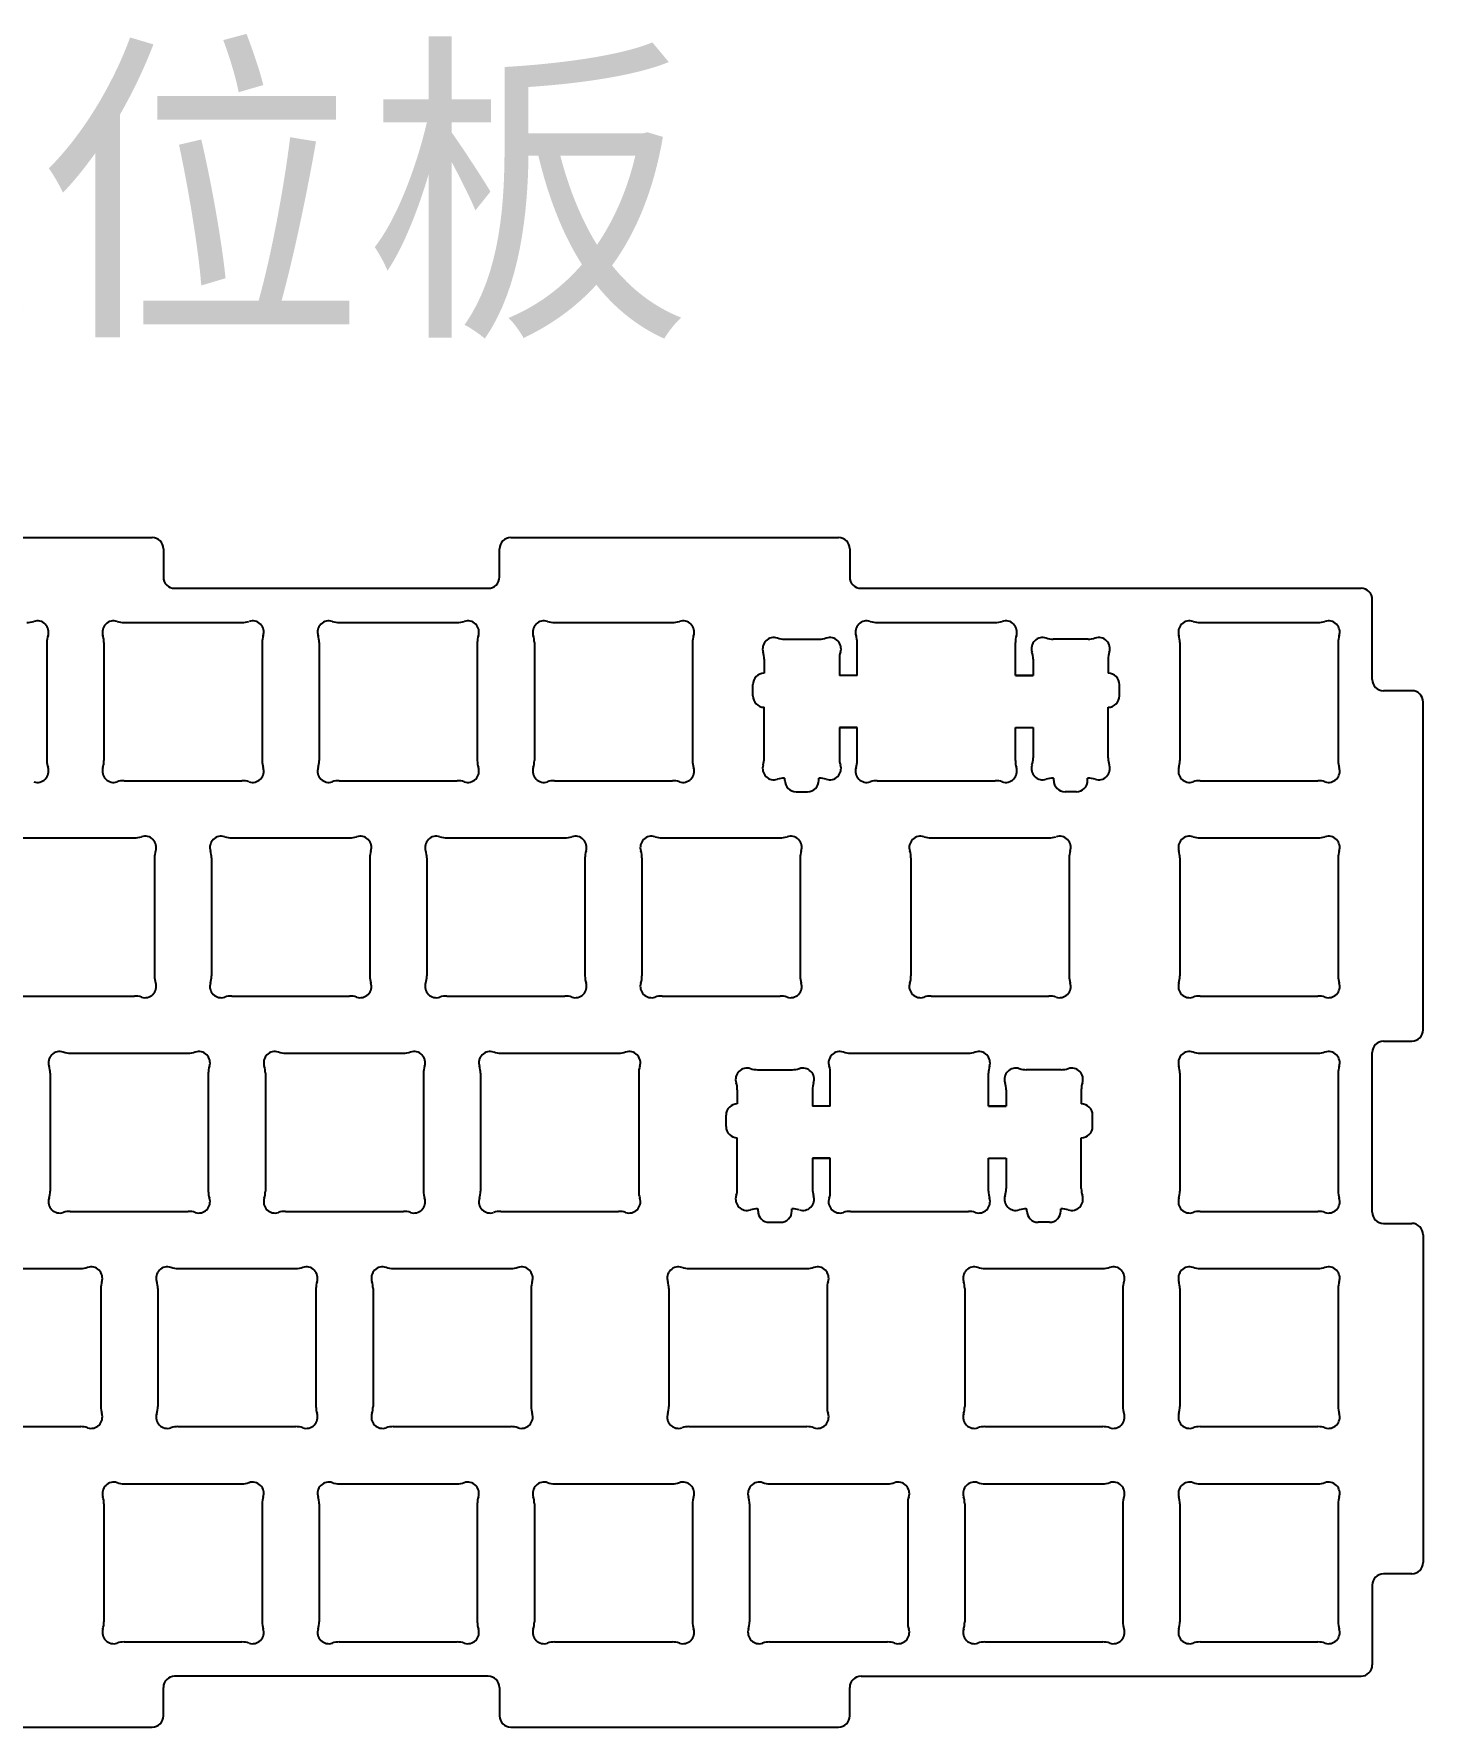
# Model space of a CAD drawing. Extents: x 221 to 545, y 115 to 264.
# Drawn here: x 422 to 545, y 114.6 to 264.4 of the extents above; entities that cross this region are included whole.
import ezdxf

# ---------------------------------------------------------------- set-up
doc = ezdxf.new("R2010")
doc.units = 0
doc.header["$MEASUREMENT"] = 0

# ---------------------------------------------------------------- blocks, each defined once
blk = doc.blocks.new('layout1')
at = {"linetype": 'Continuous'}
for p, q in [((1176.21, -327.39), (1205.21, -327.39)), ((1236.97, -327.39), (1265.97, -327.39)), ((1206.21, -328.39), (1206.21, -330.89)), ((1235.97, -330.89), (1235.97, -328.39)), ((1266.97, -328.39), (1266.97, -330.89)), ((1207.21, -331.89), (1234.97, -331.89)), ((1267.97, -331.89), (1312.23, -331.89)), ((1313.23, -339.95), (1313.23, -332.89)), ((1316.73, -340.95), (1314.23, -340.95)), ((1317.73, -370.95), (1317.73, -341.95)), ((1313.23, -387.08), (1313.23, -372.95)), ((1314.23, -371.95), (1316.73, -371.95)), ((1314.23, -388.08), (1316.73, -388.08)), ((1317.73, -389.08), (1317.73, -418.08)), ((1316.73, -419.08), (1314.23, -419.08)), ((1313.23, -420.08), (1313.23, -427.14)), ((1234.97, -428.14), (1207.21, -428.14)), ((1267.97, -428.14), (1312.23, -428.14)), ((1206.21, -431.64), (1206.21, -429.14)), ((1235.97, -429.14), (1235.97, -431.64)), ((1266.97, -431.64), (1266.97, -429.14)), ((1176.21, -432.64), (1205.21, -432.64)), ((1236.97, -432.64), (1265.97, -432.64))]:
    blk.add_line(p, q, dxfattribs=at)
for p, q in [((1202.73, -334.91), (1213.17, -334.91)), ((1221.78, -334.91), (1232.22, -334.91)), ((1240.83, -334.91), (1251.27, -334.91)), ((1269.41, -334.91), (1279.85, -334.91)), ((1297.98, -334.91), (1308.42, -334.91)), ((1297.98, -334.91), (1308.42, -334.91)), ((1195.9, -336.69), (1195.9, -347.13)), ((1200.95, -336.69), (1200.95, -347.13)), ((1214.95, -336.69), (1214.95, -347.13)), ((1220, -336.69), (1220, -347.13)), ((1234, -336.69), (1234, -347.13)), ((1239.05, -336.69), (1239.05, -347.13)), ((1253.05, -336.69), (1253.05, -347.13)), ((1261.18, -336.38), (1264.27, -336.38)), ((1267.63, -339.61), (1267.63, -336.69)), ((1281.63, -339.61), (1281.63, -336.69)), ((1288.07, -336.38), (1284.98, -336.38)), ((1296.2, -336.69), (1296.2, -347.13)), ((1296.2, -336.69), (1296.2, -347.13)), ((1310.2, -336.69), (1310.2, -347.13)), ((1310.2, -336.69), (1310.2, -347.13)), ((1259.4, -338.16), (1259.4, -339.41)), ((1266.05, -338.16), (1266.05, -339.61)), ((1283.2, -338.16), (1283.2, -339.61)), ((1289.85, -338.16), (1289.85, -339.41)), ((1267.63, -339.61), (1266.05, -339.61)), ((1281.63, -339.61), (1283.2, -339.61)), ((1258.4, -341.41), (1258.4, -340.41)), ((1290.85, -341.41), (1290.85, -340.41)), ((1259.4, -346.9), (1259.4, -342.41)), ((1289.85, -346.9), (1289.85, -342.41)), ((1267.63, -344.21), (1266.05, -344.21)), ((1266.05, -344.21), (1266.05, -346.9)), ((1267.63, -347.13), (1267.63, -344.21)), ((1281.63, -344.21), (1283.2, -344.21)), ((1281.63, -347.13), (1281.63, -344.21)), ((1283.2, -344.21), (1283.2, -346.9)), ((1202.73, -348.91), (1213.17, -348.91)), ((1221.78, -348.91), (1232.22, -348.91)), ((1240.83, -348.91), (1251.27, -348.91)), ((1261.18, -348.68), (1261.23, -348.68)), ((1261.23, -348.88), (1261.23, -348.68)), ((1264.23, -348.88), (1264.23, -348.68)), ((1264.27, -348.68), (1264.23, -348.68)), ((1269.41, -348.91), (1279.85, -348.91)), ((1284.98, -348.68), (1285.03, -348.68)), ((1285.03, -348.88), (1285.03, -348.68)), ((1288.03, -348.88), (1288.03, -348.68)), ((1288.07, -348.68), (1288.03, -348.68)), ((1297.98, -348.91), (1308.42, -348.91)), ((1297.98, -348.91), (1308.42, -348.91)), ((1262.23, -349.88), (1263.23, -349.88)), ((1287.03, -349.88), (1286.03, -349.88)), ((1193.21, -353.96), (1203.65, -353.96)), ((1212.26, -353.96), (1222.7, -353.96)), ((1231.31, -353.96), (1241.75, -353.96)), ((1250.36, -353.96), (1260.8, -353.96)), ((1250.36, -353.96), (1260.8, -353.96)), ((1274.17, -353.96), (1284.61, -353.96)), ((1274.17, -353.96), (1284.61, -353.96)), ((1297.98, -353.96), (1308.42, -353.96)), ((1297.98, -353.96), (1308.42, -353.96)), ((1205.43, -355.74), (1205.43, -366.18)), ((1210.48, -355.74), (1210.48, -366.18)), ((1224.48, -355.74), (1224.48, -366.18)), ((1229.53, -355.74), (1229.53, -366.18)), ((1243.53, -355.74), (1243.53, -366.18)), ((1248.58, -355.74), (1248.58, -366.18)), ((1248.58, -355.74), (1248.58, -366.18)), ((1262.58, -355.74), (1262.58, -366.18)), ((1262.58, -355.74), (1262.58, -366.18)), ((1272.39, -355.74), (1272.39, -366.18)), ((1272.39, -355.74), (1272.39, -366.18)), ((1286.39, -355.74), (1286.39, -366.18)), ((1286.39, -355.74), (1286.39, -366.18)), ((1296.2, -355.74), (1296.2, -366.18)), ((1296.2, -355.74), (1296.2, -366.18)), ((1310.2, -355.74), (1310.2, -366.18)), ((1310.2, -355.74), (1310.2, -366.18)), ((1193.21, -367.96), (1203.65, -367.96)), ((1212.26, -367.96), (1222.7, -367.96)), ((1231.31, -367.96), (1241.75, -367.96)), ((1250.36, -367.96), (1260.8, -367.96)), ((1250.36, -367.96), (1260.8, -367.96)), ((1274.17, -367.96), (1284.61, -367.96)), ((1274.17, -367.96), (1284.61, -367.96)), ((1297.98, -367.96), (1308.42, -367.96)), ((1297.98, -367.96), (1308.42, -367.96)), ((1197.97, -373.01), (1208.41, -373.01)), ((1217.02, -373.01), (1227.46, -373.01)), ((1236.07, -373.01), (1246.51, -373.01)), ((1267.03, -373.01), (1277.47, -373.01)), ((1297.98, -373.01), (1308.42, -373.01)), ((1258.8, -374.48), (1261.89, -374.48)), ((1285.69, -374.48), (1282.6, -374.48)), ((1196.19, -374.79), (1196.19, -385.23)), ((1210.19, -374.79), (1210.19, -385.23)), ((1215.24, -374.79), (1215.24, -385.23)), ((1229.24, -374.79), (1229.24, -385.23)), ((1234.29, -374.79), (1234.29, -385.23)), ((1248.29, -374.79), (1248.29, -385.23)), ((1265.25, -377.71), (1265.25, -374.79)), ((1279.25, -377.71), (1279.25, -374.79)), ((1296.2, -374.79), (1296.2, -385.23)), ((1310.2, -374.79), (1310.2, -385.23)), ((1257.02, -376.26), (1257.02, -377.51)), ((1263.67, -376.26), (1263.67, -377.71)), ((1280.82, -376.26), (1280.82, -377.71)), ((1287.47, -376.26), (1287.47, -377.51)), ((1256.02, -379.51), (1256.02, -378.51)), ((1265.25, -377.71), (1263.67, -377.71)), ((1279.25, -377.71), (1280.82, -377.71)), ((1288.47, -379.51), (1288.47, -378.51)), ((1257.02, -385), (1257.02, -380.51)), ((1287.47, -385), (1287.47, -380.51)), ((1265.25, -382.31), (1263.67, -382.31)), ((1263.67, -382.31), (1263.67, -385)), ((1265.25, -385.23), (1265.25, -382.31)), ((1279.25, -382.31), (1280.82, -382.31)), ((1279.25, -385.23), (1279.25, -382.31)), ((1280.82, -382.31), (1280.82, -385)), ((1197.97, -387.01), (1208.41, -387.01)), ((1217.02, -387.01), (1227.46, -387.01)), ((1236.07, -387.01), (1246.51, -387.01)), ((1258.8, -386.78), (1258.85, -386.78)), ((1258.85, -386.98), (1258.85, -386.78)), ((1259.85, -387.98), (1260.85, -387.98)), ((1261.85, -386.98), (1261.85, -386.78)), ((1261.89, -386.78), (1261.85, -386.78)), ((1267.03, -387.01), (1277.47, -387.01)), ((1282.6, -386.78), (1282.65, -386.78)), ((1282.65, -386.98), (1282.65, -386.78)), ((1284.65, -387.98), (1283.65, -387.98)), ((1285.65, -386.98), (1285.65, -386.78)), ((1285.69, -386.78), (1285.65, -386.78)), ((1297.98, -387.01), (1308.42, -387.01)), ((1188.45, -392.06), (1198.89, -392.06)), ((1207.5, -392.06), (1217.94, -392.06)), ((1226.55, -392.06), (1236.99, -392.06)), ((1252.74, -392.06), (1263.18, -392.06)), ((1278.93, -392.06), (1289.37, -392.06)), ((1297.98, -392.06), (1308.42, -392.06)), ((1200.67, -393.84), (1200.67, -404.28)), ((1205.72, -393.84), (1205.72, -404.28)), ((1219.72, -393.84), (1219.72, -404.28)), ((1224.77, -393.84), (1224.77, -404.28)), ((1238.77, -393.84), (1238.77, -404.28)), ((1250.96, -393.84), (1250.96, -404.28)), ((1264.96, -393.84), (1264.96, -404.28)), ((1277.15, -393.84), (1277.15, -404.28)), ((1291.15, -393.84), (1291.15, -404.28)), ((1296.2, -393.84), (1296.2, -404.28)), ((1310.2, -393.84), (1310.2, -404.28)), ((1188.45, -406.06), (1198.89, -406.06)), ((1207.5, -406.06), (1217.94, -406.06)), ((1226.55, -406.06), (1236.99, -406.06)), ((1252.74, -406.06), (1263.18, -406.06)), ((1278.93, -406.06), (1289.37, -406.06)), ((1297.98, -406.06), (1308.42, -406.06)), ((1202.73, -411.11), (1213.17, -411.11)), ((1221.78, -411.11), (1232.22, -411.11)), ((1240.83, -411.11), (1251.27, -411.11)), ((1259.88, -411.11), (1270.32, -411.11)), ((1278.93, -411.11), (1289.37, -411.11)), ((1297.98, -411.11), (1308.42, -411.11)), ((1200.95, -412.89), (1200.95, -423.33)), ((1214.95, -412.89), (1214.95, -423.33)), ((1220, -412.89), (1220, -423.33)), ((1234, -412.89), (1234, -423.33)), ((1239.05, -412.89), (1239.05, -423.33)), ((1253.05, -412.89), (1253.05, -423.33)), ((1258.1, -412.89), (1258.1, -423.33)), ((1272.1, -412.89), (1272.1, -423.33)), ((1277.15, -412.89), (1277.15, -423.33)), ((1291.15, -412.89), (1291.15, -423.33)), ((1296.2, -412.89), (1296.2, -423.33)), ((1310.2, -412.89), (1310.2, -423.33)), ((1202.73, -425.11), (1213.17, -425.11)), ((1221.78, -425.11), (1232.22, -425.11)), ((1240.83, -425.11), (1251.27, -425.11)), ((1259.88, -425.11), (1270.32, -425.11)), ((1278.93, -425.11), (1289.37, -425.11)), ((1297.98, -425.11), (1308.42, -425.11))]:
    blk.add_line(p, q)
at = {"color": 0}
for p, q in [((1267.63, -339.61), (1266.1, -339.61)), ((1283.15, -339.61), (1281.63, -339.61)), ((1266.1, -344.21), (1267.63, -344.21)), ((1281.63, -344.21), (1283.15, -344.21)), ((1265.25, -377.71), (1263.72, -377.71)), ((1280.77, -377.71), (1279.25, -377.71)), ((1263.72, -382.31), (1265.25, -382.31)), ((1279.25, -382.31), (1280.77, -382.31))]:
    blk.add_line(p, q, dxfattribs=at)
at = {"linetype": 'Continuous'}
for centre, start, end in [((1205.21, -328.39), 0, 90), ((1236.97, -328.39), 90, 180), ((1265.97, -328.39), 0, 90), ((1207.21, -330.89), 180, 270), ((1234.97, -330.89), 270, 0), ((1267.97, -330.89), 180, 270), ((1314.23, -339.95), 180, 270), ((1316.73, -341.95), 0, 90), ((1316.73, -370.95), 270, 0), ((1314.23, -372.95), 90, 180), ((1314.23, -387.08), 180, 270), ((1316.73, -389.08), 0, 90), ((1314.23, -420.08), 90, 180), ((1316.73, -418.08), 270, 0), ((1207.21, -429.14), 90, 180), ((1234.97, -429.14), 0, 90), ((1267.97, -429.14), 90, 180), ((1205.21, -431.64), 270, 0), ((1236.97, -431.64), 180, 270), ((1265.97, -431.64), 270, 0)]:
    blk.add_arc(centre, 1, start, end, dxfattribs=at)
at = {"color": 0}
for centre, start, end in [((1312.23, -332.89), 0, 90), ((1312.23, -427.14), 270, 0)]:
    blk.add_arc(centre, 1, start, end, dxfattribs=at)
for centre, radius, start, end in [((1194.12, -332.91), 2, 270, 287.9763), ((1195.05, -335.77), 1, 342.0237, 107.9763), ((1201.81, -335.77), 1, 72.0237, 197.9763), ((1202.73, -332.91), 2, 252.0237, 270), ((1213.17, -332.91), 2, 270, 287.9763), ((1214.1, -335.77), 1, 342.0237, 107.9763), ((1220.86, -335.77), 1, 72.0237, 197.9763), ((1221.78, -332.91), 2, 252.0237, 270), ((1232.22, -332.91), 2, 270, 287.9763), ((1233.15, -335.77), 1, 342.0237, 107.9763), ((1239.91, -335.77), 1, 72.0237, 197.9763), ((1240.83, -332.91), 2, 252.0237, 270), ((1251.27, -332.91), 2, 270, 287.9763), ((1252.2, -335.77), 1, 342.0237, 107.9763), ((1268.48, -335.77), 1, 72.0237, 197.9763), ((1269.41, -332.91), 2, 252.0237, 270), ((1279.85, -332.91), 2, 270, 287.9763), ((1280.77, -335.77), 1, 342.0237, 107.9763), ((1297.06, -335.77), 1, 72.0237, 197.9763), ((1297.06, -335.77), 1, 72.0237, 197.9763), ((1297.98, -332.91), 2, 252.0237, 270), ((1297.98, -332.91), 2, 252.0237, 270), ((1308.42, -332.91), 2, 270, 287.9763), ((1308.42, -332.91), 2, 270, 287.9763), ((1309.35, -335.77), 1, 342.0237, 107.9763), ((1309.35, -335.77), 1, 342.0237, 107.9763), ((1197.9, -336.69), 2, 162.0237, 180), ((1198.95, -336.69), 2, 0, 17.9763), ((1216.95, -336.69), 2, 162.0237, 180), ((1218, -336.69), 2, 0, 17.9763), ((1236, -336.69), 2, 162.0237, 180), ((1237.05, -336.69), 2, 0, 17.9763), ((1255.05, -336.69), 2, 162.0237, 180), ((1260.26, -337.24), 1, 72.0237, 197.9763), ((1261.18, -334.38), 2, 252.0237, 270), ((1264.27, -334.38), 2, 270, 287.9763), ((1265.2, -337.24), 1, 342.0237, 107.9763), ((1265.63, -336.69), 2, 0, 17.9763), ((1283.63, -336.69), 2, 162.0237, 180), ((1284.06, -337.24), 1, 72.0237, 197.9763), ((1284.98, -334.38), 2, 252.0237, 270), ((1288.07, -334.38), 2, 270, 287.9763), ((1289, -337.24), 1, 342.0237, 107.9763), ((1294.2, -336.69), 2, 0, 17.9763), ((1294.2, -336.69), 2, 0, 17.9763), ((1312.2, -336.69), 2, 162.0237, 180), ((1312.2, -336.69), 2, 162.0237, 180), ((1257.4, -338.16), 2, 0, 17.9763), ((1268.05, -338.16), 2, 162.0237, 180), ((1281.2, -338.16), 2, 0, 17.9763), ((1291.85, -338.16), 2, 162.0237, 180), ((1259.4, -340.41), 1, 90, 180), ((1289.85, -340.41), 1, 0, 90), ((1259.4, -341.41), 1, 180, 270), ((1289.85, -341.41), 1, 270, 0), ((1197.9, -347.13), 2, 180, 197.9763), ((1198.95, -347.13), 2, 342.0237, 0), ((1216.95, -347.13), 2, 180, 197.9763), ((1218, -347.13), 2, 342.0237, 0), ((1236, -347.13), 2, 180, 197.9763), ((1237.05, -347.13), 2, 342.0237, 0), ((1255.05, -347.13), 2, 180, 197.9763), ((1260.26, -347.83), 1, 162.0237, 287.9763), ((1257.4, -346.9), 2, 342.0237, 0), ((1265.2, -347.83), 1, 252.0237, 17.9763), ((1268.05, -346.9), 2, 180, 197.9763), ((1265.63, -347.13), 2, 342.0237, 0), ((1283.63, -347.13), 2, 180, 197.9763), ((1284.06, -347.83), 1, 162.0237, 287.9763), ((1281.2, -346.9), 2, 342.0237, 0), ((1289, -347.83), 1, 252.0237, 17.9763), ((1291.85, -346.9), 2, 180, 197.9763), ((1294.2, -347.13), 2, 342.0237, 0), ((1294.2, -347.13), 2, 342.0237, 0), ((1312.2, -347.13), 2, 180, 197.9763), ((1312.2, -347.13), 2, 180, 197.9763), ((1195.05, -348.06), 1, 252.0237, 17.9763), ((1201.81, -348.06), 1, 162.0237, 287.9763), ((1202.73, -350.91), 2, 90, 107.9763), ((1213.17, -350.91), 2, 72.0237, 90), ((1214.1, -348.06), 1, 252.0237, 17.9763), ((1220.86, -348.06), 1, 162.0237, 287.9763), ((1221.78, -350.91), 2, 90, 107.9763), ((1232.22, -350.91), 2, 72.0237, 90), ((1233.15, -348.06), 1, 252.0237, 17.9763), ((1239.91, -348.06), 1, 162.0237, 287.9763), ((1240.83, -350.91), 2, 90, 107.9763), ((1251.27, -350.91), 2, 72.0237, 90), ((1252.2, -348.06), 1, 252.0237, 17.9763), ((1261.18, -350.68), 2, 90, 107.9763), ((1262.23, -348.88), 1, 180, 270), ((1263.23, -348.88), 1, 270, 0), ((1264.27, -350.68), 2, 72.0237, 90), ((1268.48, -348.06), 1, 162.0237, 287.9763), ((1269.41, -350.91), 2, 90, 107.9763), ((1279.85, -350.91), 2, 72.0237, 90), ((1280.77, -348.06), 1, 252.0237, 17.9763), ((1284.98, -350.68), 2, 90, 107.9763), ((1286.03, -348.88), 1, 180, 270), ((1287.03, -348.88), 1, 270, 0), ((1288.07, -350.68), 2, 72.0237, 90), ((1297.06, -348.06), 1, 162.0237, 287.9763), ((1297.06, -348.06), 1, 162.0237, 287.9763), ((1297.98, -350.91), 2, 90, 107.9763), ((1297.98, -350.91), 2, 90, 107.9763), ((1308.42, -350.91), 2, 72.0237, 90), ((1308.42, -350.91), 2, 72.0237, 90), ((1309.35, -348.06), 1, 252.0237, 17.9763), ((1309.35, -348.06), 1, 252.0237, 17.9763), ((1203.65, -351.96), 2, 270, 287.9763), ((1204.58, -354.82), 1, 342.0237, 107.9763), ((1211.33, -354.82), 1, 72.0237, 197.9763), ((1212.26, -351.96), 2, 252.0237, 270), ((1222.7, -351.96), 2, 270, 287.9763), ((1223.63, -354.82), 1, 342.0237, 107.9763), ((1230.38, -354.82), 1, 72.0237, 197.9763), ((1231.31, -351.96), 2, 252.0237, 270), ((1241.75, -351.96), 2, 270, 287.9763), ((1242.68, -354.82), 1, 342.0237, 107.9763), ((1249.43, -354.82), 1, 72.0237, 197.9763), ((1249.43, -354.82), 1, 72.0237, 197.9763), ((1250.36, -351.96), 2, 252.0237, 270), ((1250.36, -351.96), 2, 252.0237, 270), ((1260.8, -351.96), 2, 270, 287.9763), ((1260.8, -351.96), 2, 270, 287.9763), ((1261.73, -354.82), 1, 342.0237, 107.9763), ((1261.73, -354.82), 1, 342.0237, 107.9763), ((1273.24, -354.82), 1, 72.0237, 197.9763), ((1273.24, -354.82), 1, 72.0237, 197.9763), ((1274.17, -351.96), 2, 252.0237, 270), ((1274.17, -351.96), 2, 252.0237, 270), ((1284.61, -351.96), 2, 270, 287.9763), ((1284.61, -351.96), 2, 270, 287.9763), ((1285.54, -354.82), 1, 342.0237, 107.9763), ((1285.54, -354.82), 1, 342.0237, 107.9763), ((1297.06, -354.82), 1, 72.0237, 197.9763), ((1297.06, -354.82), 1, 72.0237, 197.9763), ((1297.98, -351.96), 2, 252.0237, 270), ((1297.98, -351.96), 2, 252.0237, 270), ((1308.42, -351.96), 2, 270, 287.9763), ((1308.42, -351.96), 2, 270, 287.9763), ((1309.35, -354.82), 1, 342.0237, 107.9763), ((1309.35, -354.82), 1, 342.0237, 107.9763), ((1207.43, -355.74), 2, 162.0237, 180), ((1208.48, -355.74), 2, 0, 17.9763), ((1226.48, -355.74), 2, 162.0237, 180), ((1227.53, -355.74), 2, 0, 17.9763), ((1245.53, -355.74), 2, 162.0237, 180), ((1246.58, -355.74), 2, 0, 17.9763), ((1246.58, -355.74), 2, 0, 17.9763), ((1264.58, -355.74), 2, 162.0237, 180), ((1264.58, -355.74), 2, 162.0237, 180), ((1270.39, -355.74), 2, 0, 17.9763), ((1270.39, -355.74), 2, 0, 17.9763), ((1288.39, -355.74), 2, 162.0237, 180), ((1288.39, -355.74), 2, 162.0237, 180), ((1294.2, -355.74), 2, 0, 17.9763), ((1294.2, -355.74), 2, 0, 17.9763), ((1312.2, -355.74), 2, 162.0237, 180), ((1312.2, -355.74), 2, 162.0237, 180), ((1204.58, -367.11), 1, 252.0237, 17.9763), ((1207.43, -366.18), 2, 180, 197.9763), ((1211.33, -367.11), 1, 162.0237, 287.9763), ((1208.48, -366.18), 2, 342.0237, 0), ((1223.63, -367.11), 1, 252.0237, 17.9763), ((1226.48, -366.18), 2, 180, 197.9763), ((1230.38, -367.11), 1, 162.0237, 287.9763), ((1227.53, -366.18), 2, 342.0237, 0), ((1242.68, -367.11), 1, 252.0237, 17.9763), ((1245.53, -366.18), 2, 180, 197.9763), ((1249.43, -367.11), 1, 162.0237, 287.9763), ((1249.43, -367.11), 1, 162.0237, 287.9763), ((1246.58, -366.18), 2, 342.0237, 0), ((1246.58, -366.18), 2, 342.0237, 0), ((1261.73, -367.11), 1, 252.0237, 17.9763), ((1261.73, -367.11), 1, 252.0237, 17.9763), ((1264.58, -366.18), 2, 180, 197.9763), ((1264.58, -366.18), 2, 180, 197.9763), ((1273.24, -367.11), 1, 162.0237, 287.9763), ((1273.24, -367.11), 1, 162.0237, 287.9763), ((1270.39, -366.18), 2, 342.0237, 0), ((1270.39, -366.18), 2, 342.0237, 0), ((1285.54, -367.11), 1, 252.0237, 17.9763), ((1285.54, -367.11), 1, 252.0237, 17.9763), ((1288.39, -366.18), 2, 180, 197.9763), ((1288.39, -366.18), 2, 180, 197.9763), ((1297.06, -367.11), 1, 162.0237, 287.9763), ((1297.06, -367.11), 1, 162.0237, 287.9763), ((1294.2, -366.18), 2, 342.0237, 0), ((1294.2, -366.18), 2, 342.0237, 0), ((1309.35, -367.11), 1, 252.0237, 17.9763), ((1309.35, -367.11), 1, 252.0237, 17.9763), ((1312.2, -366.18), 2, 180, 197.9763), ((1312.2, -366.18), 2, 180, 197.9763), ((1203.65, -369.96), 2, 72.0237, 90), ((1212.26, -369.96), 2, 90, 107.9763), ((1222.7, -369.96), 2, 72.0237, 90), ((1231.31, -369.96), 2, 90, 107.9763), ((1241.75, -369.96), 2, 72.0237, 90), ((1250.36, -369.96), 2, 90, 107.9763), ((1250.36, -369.96), 2, 90, 107.9763), ((1260.8, -369.96), 2, 72.0237, 90), ((1260.8, -369.96), 2, 72.0237, 90), ((1274.17, -369.96), 2, 90, 107.9763), ((1274.17, -369.96), 2, 90, 107.9763), ((1284.61, -369.96), 2, 72.0237, 90), ((1284.61, -369.96), 2, 72.0237, 90), ((1297.98, -369.96), 2, 90, 107.9763), ((1297.98, -369.96), 2, 90, 107.9763), ((1308.42, -369.96), 2, 72.0237, 90), ((1308.42, -369.96), 2, 72.0237, 90), ((1197.04, -373.87), 1, 72.0237, 197.9763), ((1197.97, -371.01), 2, 252.0237, 270), ((1208.41, -371.01), 2, 270, 287.9763), ((1209.34, -373.87), 1, 342.0237, 107.9763), ((1216.09, -373.87), 1, 72.0237, 197.9763), ((1217.02, -371.01), 2, 252.0237, 270), ((1227.46, -371.01), 2, 270, 287.9763), ((1228.39, -373.87), 1, 342.0237, 107.9763), ((1235.14, -373.87), 1, 72.0237, 197.9763), ((1236.07, -371.01), 2, 252.0237, 270), ((1246.51, -371.01), 2, 270, 287.9763), ((1247.44, -373.87), 1, 342.0237, 107.9763), ((1266.1, -373.87), 1, 72.0237, 197.9763), ((1267.03, -371.01), 2, 252.0237, 270), ((1277.47, -371.01), 2, 270, 287.9763), ((1278.39, -373.87), 1, 342.0237, 107.9763), ((1297.06, -373.87), 1, 72.0237, 197.9763), ((1297.98, -371.01), 2, 252.0237, 270), ((1308.42, -371.01), 2, 270, 287.9763), ((1309.35, -373.87), 1, 342.0237, 107.9763), ((1194.19, -374.79), 2, 0, 17.9763), ((1212.19, -374.79), 2, 162.0237, 180), ((1213.24, -374.79), 2, 0, 17.9763), ((1231.24, -374.79), 2, 162.0237, 180), ((1232.29, -374.79), 2, 0, 17.9763), ((1250.29, -374.79), 2, 162.0237, 180), ((1257.87, -375.34), 1, 72.0237, 197.9763), ((1258.8, -372.48), 2, 252.0237, 270), ((1261.89, -372.48), 2, 270, 287.9763), ((1262.82, -375.34), 1, 342.0237, 107.9763), ((1263.25, -374.79), 2, 0, 17.9763), ((1281.25, -374.79), 2, 162.0237, 180), ((1281.67, -375.34), 1, 72.0237, 197.9763), ((1282.6, -372.48), 2, 252.0237, 270), ((1285.69, -372.48), 2, 270, 287.9763), ((1286.62, -375.34), 1, 342.0237, 107.9763), ((1294.2, -374.79), 2, 0, 17.9763), ((1312.2, -374.79), 2, 162.0237, 180), ((1255.02, -376.26), 2, 0, 17.9763), ((1265.67, -376.26), 2, 162.0237, 180), ((1278.82, -376.26), 2, 0, 17.9763), ((1289.47, -376.26), 2, 162.0237, 180), ((1257.02, -378.51), 1, 90, 180), ((1287.47, -378.51), 1, 0, 90), ((1257.02, -379.51), 1, 180, 270), ((1287.47, -379.51), 1, 270, 0), ((1255.02, -385), 2, 342.0237, 0), ((1265.67, -385), 2, 180, 197.9763), ((1278.82, -385), 2, 342.0237, 0), ((1289.47, -385), 2, 180, 197.9763), ((1197.04, -386.16), 1, 162.0237, 287.9763), ((1194.19, -385.23), 2, 342.0237, 0), ((1209.34, -386.16), 1, 252.0237, 17.9763), ((1212.19, -385.23), 2, 180, 197.9763), ((1216.09, -386.16), 1, 162.0237, 287.9763), ((1213.24, -385.23), 2, 342.0237, 0), ((1228.39, -386.16), 1, 252.0237, 17.9763), ((1231.24, -385.23), 2, 180, 197.9763), ((1235.14, -386.16), 1, 162.0237, 287.9763), ((1232.29, -385.23), 2, 342.0237, 0), ((1247.44, -386.16), 1, 252.0237, 17.9763), ((1250.29, -385.23), 2, 180, 197.9763), ((1257.87, -385.93), 1, 162.0237, 287.9763), ((1262.82, -385.93), 1, 252.0237, 17.9763), ((1266.1, -386.16), 1, 162.0237, 287.9763), ((1263.25, -385.23), 2, 342.0237, 0), ((1278.39, -386.16), 1, 252.0237, 17.9763), ((1281.25, -385.23), 2, 180, 197.9763), ((1281.67, -385.93), 1, 162.0237, 287.9763), ((1286.62, -385.93), 1, 252.0237, 17.9763), ((1297.06, -386.16), 1, 162.0237, 287.9763), ((1294.2, -385.23), 2, 342.0237, 0), ((1309.35, -386.16), 1, 252.0237, 17.9763), ((1312.2, -385.23), 2, 180, 197.9763), ((1197.97, -389.01), 2, 90, 107.9763), ((1208.41, -389.01), 2, 72.0237, 90), ((1217.02, -389.01), 2, 90, 107.9763), ((1227.46, -389.01), 2, 72.0237, 90), ((1236.07, -389.01), 2, 90, 107.9763), ((1246.51, -389.01), 2, 72.0237, 90), ((1258.8, -388.78), 2, 90, 107.9763), ((1259.85, -386.98), 1, 180, 270), ((1260.85, -386.98), 1, 270, 0), ((1261.89, -388.78), 2, 72.0237, 90), ((1267.03, -389.01), 2, 90, 107.9763), ((1277.47, -389.01), 2, 72.0237, 90), ((1282.6, -388.78), 2, 90, 107.9763), ((1283.65, -386.98), 1, 180, 270), ((1284.65, -386.98), 1, 270, 0), ((1285.69, -388.78), 2, 72.0237, 90), ((1297.98, -389.01), 2, 90, 107.9763), ((1308.42, -389.01), 2, 72.0237, 90), ((1198.89, -390.06), 2, 270, 287.9763), ((1199.81, -392.92), 1, 342.0237, 107.9763), ((1206.57, -392.92), 1, 72.0237, 197.9763), ((1207.5, -390.06), 2, 252.0237, 270), ((1217.94, -390.06), 2, 270, 287.9763), ((1218.86, -392.92), 1, 342.0237, 107.9763), ((1225.62, -392.92), 1, 72.0237, 197.9763), ((1226.55, -390.06), 2, 252.0237, 270), ((1236.99, -390.06), 2, 270, 287.9763), ((1237.91, -392.92), 1, 342.0237, 107.9763), ((1251.81, -392.92), 1, 72.0237, 197.9763), ((1252.74, -390.06), 2, 252.0237, 270), ((1263.18, -390.06), 2, 270, 287.9763), ((1264.11, -392.92), 1, 342.0237, 107.9763), ((1278.01, -392.92), 1, 72.0237, 197.9763), ((1278.93, -390.06), 2, 252.0237, 270), ((1289.37, -390.06), 2, 270, 287.9763), ((1290.3, -392.92), 1, 342.0237, 107.9763), ((1297.06, -392.92), 1, 72.0237, 197.9763), ((1297.98, -390.06), 2, 252.0237, 270), ((1308.42, -390.06), 2, 270, 287.9763), ((1309.35, -392.92), 1, 342.0237, 107.9763), ((1202.67, -393.84), 2, 162.0237, 180), ((1203.72, -393.84), 2, 0, 17.9763), ((1221.72, -393.84), 2, 162.0237, 180), ((1222.77, -393.84), 2, 0, 17.9763), ((1240.77, -393.84), 2, 162.0237, 180), ((1248.96, -393.84), 2, 0, 17.9763), ((1266.96, -393.84), 2, 162.0237, 180), ((1275.15, -393.84), 2, 0, 17.9763), ((1293.15, -393.84), 2, 162.0237, 180), ((1294.2, -393.84), 2, 0, 17.9763), ((1312.2, -393.84), 2, 162.0237, 180), ((1202.67, -404.28), 2, 180, 197.9763), ((1203.72, -404.28), 2, 342.0237, 0), ((1221.72, -404.28), 2, 180, 197.9763), ((1222.77, -404.28), 2, 342.0237, 0), ((1240.77, -404.28), 2, 180, 197.9763), ((1248.96, -404.28), 2, 342.0237, 0), ((1266.96, -404.28), 2, 180, 197.9763), ((1275.15, -404.28), 2, 342.0237, 0), ((1293.15, -404.28), 2, 180, 197.9763), ((1294.2, -404.28), 2, 342.0237, 0), ((1312.2, -404.28), 2, 180, 197.9763), ((1199.81, -405.21), 1, 252.0237, 17.9763), ((1206.57, -405.21), 1, 162.0237, 287.9763), ((1218.86, -405.21), 1, 252.0237, 17.9763), ((1225.62, -405.21), 1, 162.0237, 287.9763), ((1237.91, -405.21), 1, 252.0237, 17.9763), ((1251.81, -405.21), 1, 162.0237, 287.9763), ((1264.11, -405.21), 1, 252.0237, 17.9763), ((1278.01, -405.21), 1, 162.0237, 287.9763), ((1290.3, -405.21), 1, 252.0237, 17.9763), ((1297.06, -405.21), 1, 162.0237, 287.9763), ((1309.35, -405.21), 1, 252.0237, 17.9763), ((1198.89, -408.06), 2, 72.0237, 90), ((1207.5, -408.06), 2, 90, 107.9763), ((1217.94, -408.06), 2, 72.0237, 90), ((1226.55, -408.06), 2, 90, 107.9763), ((1236.99, -408.06), 2, 72.0237, 90), ((1252.74, -408.06), 2, 90, 107.9763), ((1263.18, -408.06), 2, 72.0237, 90), ((1278.93, -408.06), 2, 90, 107.9763), ((1289.37, -408.06), 2, 72.0237, 90), ((1297.98, -408.06), 2, 90, 107.9763), ((1308.42, -408.06), 2, 72.0237, 90), ((1201.81, -411.97), 1, 72.0237, 197.9763), ((1202.73, -409.11), 2, 252.0237, 270), ((1213.17, -409.11), 2, 270, 287.9763), ((1214.1, -411.97), 1, 342.0237, 107.9763), ((1220.86, -411.97), 1, 72.0237, 197.9763), ((1221.78, -409.11), 2, 252.0237, 270), ((1232.22, -409.11), 2, 270, 287.9763), ((1233.15, -411.97), 1, 342.0237, 107.9763), ((1239.91, -411.97), 1, 72.0237, 197.9763), ((1240.83, -409.11), 2, 252.0237, 270), ((1251.27, -409.11), 2, 270, 287.9763), ((1252.2, -411.97), 1, 342.0237, 107.9763), ((1258.96, -411.97), 1, 72.0237, 197.9763), ((1259.88, -409.11), 2, 252.0237, 270), ((1270.32, -409.11), 2, 270, 287.9763), ((1271.25, -411.97), 1, 342.0237, 107.9763), ((1278.01, -411.97), 1, 72.0237, 197.9763), ((1278.93, -409.11), 2, 252.0237, 270), ((1289.37, -409.11), 2, 270, 287.9763), ((1290.3, -411.97), 1, 342.0237, 107.9763), ((1297.06, -411.97), 1, 72.0237, 197.9763), ((1297.98, -409.11), 2, 252.0237, 270), ((1308.42, -409.11), 2, 270, 287.9763), ((1309.35, -411.97), 1, 342.0237, 107.9763), ((1198.95, -412.89), 2, 0, 17.9763), ((1216.95, -412.89), 2, 162.0237, 180), ((1218, -412.89), 2, 0, 17.9763), ((1236, -412.89), 2, 162.0237, 180), ((1237.05, -412.89), 2, 0, 17.9763), ((1255.05, -412.89), 2, 162.0237, 180), ((1256.1, -412.89), 2, 0, 17.9763), ((1274.1, -412.89), 2, 162.0237, 180), ((1275.15, -412.89), 2, 0, 17.9763), ((1293.15, -412.89), 2, 162.0237, 180), ((1294.2, -412.89), 2, 0, 17.9763), ((1312.2, -412.89), 2, 162.0237, 180), ((1201.81, -424.26), 1, 162.0237, 287.9763), ((1198.95, -423.33), 2, 342.0237, 0), ((1214.1, -424.26), 1, 252.0237, 17.9763), ((1216.95, -423.33), 2, 180, 197.9763), ((1220.86, -424.26), 1, 162.0237, 287.9763), ((1218, -423.33), 2, 342.0237, 0), ((1233.15, -424.26), 1, 252.0237, 17.9763), ((1236, -423.33), 2, 180, 197.9763), ((1239.91, -424.26), 1, 162.0237, 287.9763), ((1237.05, -423.33), 2, 342.0237, 0), ((1252.2, -424.26), 1, 252.0237, 17.9763), ((1255.05, -423.33), 2, 180, 197.9763), ((1258.96, -424.26), 1, 162.0237, 287.9763), ((1256.1, -423.33), 2, 342.0237, 0), ((1271.25, -424.26), 1, 252.0237, 17.9763), ((1274.1, -423.33), 2, 180, 197.9763), ((1278.01, -424.26), 1, 162.0237, 287.9763), ((1275.15, -423.33), 2, 342.0237, 0), ((1290.3, -424.26), 1, 252.0237, 17.9763), ((1293.15, -423.33), 2, 180, 197.9763), ((1297.06, -424.26), 1, 162.0237, 287.9763), ((1294.2, -423.33), 2, 342.0237, 0), ((1309.35, -424.26), 1, 252.0237, 17.9763), ((1312.2, -423.33), 2, 180, 197.9763), ((1202.73, -427.11), 2, 90, 107.9763), ((1213.17, -427.11), 2, 72.0237, 90), ((1221.78, -427.11), 2, 90, 107.9763), ((1232.22, -427.11), 2, 72.0237, 90), ((1240.83, -427.11), 2, 90, 107.9763), ((1251.27, -427.11), 2, 72.0237, 90), ((1259.88, -427.11), 2, 90, 107.9763), ((1270.32, -427.11), 2, 72.0237, 90), ((1278.93, -427.11), 2, 90, 107.9763), ((1289.37, -427.11), 2, 72.0237, 90), ((1297.98, -427.11), 2, 90, 107.9763), ((1308.42, -427.11), 2, 72.0237, 90)]:
    blk.add_arc(centre, radius, start, end)

msp = doc.modelspace()

# ---------------------------------------------------------------- block references
at = {"linetype": 'Continuous'}
msp.add_blockref('layout1', (-772.73, 547.27), dxfattribs=at)
msp.add_blockref('layout1', (-772.73, 547.27), dxfattribs=at)

# ---------------------------------------------------------------- texts
at = {"linetype": 'Continuous', "insert": (219.37, 261.13), "char_height": 21.278, "width": 322.2784, "attachment_point": 1}
msp.add_mtext('1.5mm {\\fSimSun|b0|i0|c134|p2;透明}pc{\\fSimSun|b0|i0|c134|p2;定位板}', dxfattribs=at)

doc.saveas('drawing.dxf')
